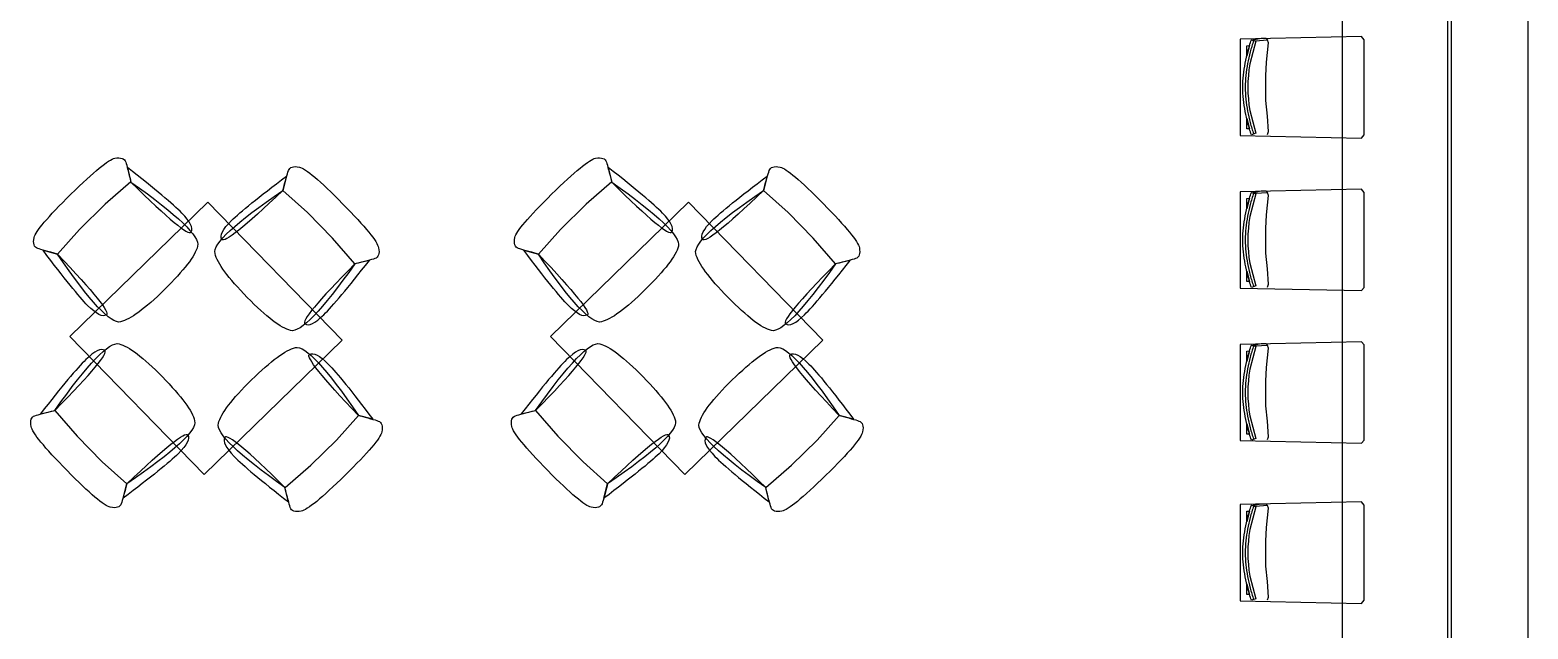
# Model space of a CAD drawing. Extents: x -101 to 1467, y -162 to 1113.
# Drawn here: x 1214.7 to 1467.3, y 546.4 to 647.5 of the extents above; entities that cross this region are included whole.
import ezdxf

# ---------------------------------------------------------------- set-up
doc = ezdxf.new("R2010")
doc.units = 0
doc.layers.add('Oakfire_Kenosha_2019_V3', color=7, linetype='CONTINUOUS')

msp = doc.modelspace()

# ---------------------------------------------------------------- linework, layer by layer
at = {"layer": 'Oakfire_Kenosha_2019_V3', "color": 7}
for points in [[(1454.3, 0.8), (1467.27, 0.8), (1467.27, 834.53), (1454.3, 834.53)], [(1453.72, 300.62), (1435.97, 300.62), (1435.97, 823.91), (1453.72, 823.91)], [(1418.73, 629.67), (1439.19, 629.23), (1439.63, 629.79), (1439.63, 645.81), (1439.19, 646.36), (1418.73, 645.92)], [(1418.73, 629.67), (1439.19, 629.23), (1439.63, 629.79), (1439.63, 645.81), (1439.19, 646.36), (1418.73, 645.92)], [(1419.87, 644.78), (1420.29, 644.81), (1419.87, 643.03)], [(1419.87, 644.78), (1420.29, 644.81), (1419.87, 643.03)], [(1420.57, 645.75), (1422.26, 646.05), (1423.04, 646.05), (1423.34, 645.75), (1421.34, 645.59), (1420.57, 645.75), (1422.26, 646.05), (1423.04, 646.05), (1423.34, 645.75), (1421.34, 645.59)], [(1421.01, 645.67), (1421.01, 645.67)], [(1419.87, 632.54), (1420.29, 630.78), (1419.87, 630.79)], [(1419.87, 632.54), (1420.29, 630.78), (1419.87, 630.79)], [(1418.73, 603.94), (1439.19, 603.5), (1439.63, 604.05), (1439.63, 620.07), (1439.19, 620.63), (1418.73, 620.19)], [(1418.73, 603.94), (1439.19, 603.5), (1439.63, 604.05), (1439.63, 620.07), (1439.19, 620.63), (1418.73, 620.19)], [(1419.87, 619.05), (1420.29, 619.08), (1419.87, 617.3)], [(1419.87, 619.05), (1420.29, 619.08), (1419.87, 617.3)], [(1420.57, 620.01), (1422.26, 620.32), (1423.04, 620.32), (1423.34, 620.01), (1421.34, 619.86), (1420.57, 620.01), (1422.26, 620.32), (1423.04, 620.32), (1423.34, 620.01), (1421.34, 619.86)], [(1421.01, 619.94), (1421.01, 619.94)], [(1267.31, 595.18), (1244.66, 618.41), (1221.43, 595.77), (1244.07, 572.53), (1267.31, 595.18), (1244.66, 618.41), (1221.43, 595.77), (1244.07, 572.53)], [(1348.37, 595.18), (1325.72, 618.41), (1302.48, 595.77), (1325.13, 572.53), (1348.37, 595.18), (1325.72, 618.41), (1302.48, 595.77), (1325.13, 572.53)], [(1419.87, 606.8), (1420.29, 605.05), (1419.87, 605.05)], [(1419.87, 606.8), (1420.29, 605.05), (1419.87, 605.05)], [(1418.73, 578.21), (1439.19, 577.77), (1439.63, 578.32), (1439.63, 594.34), (1439.19, 594.9), (1418.73, 594.45)], [(1418.73, 578.21), (1439.19, 577.77), (1439.63, 578.32), (1439.63, 594.34), (1439.19, 594.9), (1418.73, 594.45)], [(1420.57, 594.28), (1422.26, 594.59), (1423.04, 594.59), (1423.34, 594.28), (1421.34, 594.13), (1420.57, 594.28), (1422.26, 594.59), (1423.04, 594.59), (1423.34, 594.28), (1421.34, 594.13)], [(1421.01, 594.2), (1421.01, 594.2)], [(1419.87, 593.32), (1420.29, 593.35), (1419.87, 591.57)], [(1419.87, 593.32), (1420.29, 593.35), (1419.87, 591.57)], [(1419.87, 581.07), (1420.29, 579.32), (1419.87, 579.32)], [(1419.87, 581.07), (1420.29, 579.32), (1419.87, 579.32)], [(1418.73, 551.19), (1439.19, 550.75), (1439.63, 551.3), (1439.63, 567.32), (1439.19, 567.88), (1418.73, 567.44)], [(1418.73, 551.19), (1439.19, 550.75), (1439.63, 551.3), (1439.63, 567.32), (1439.19, 567.88), (1418.73, 567.44)], [(1419.87, 566.3), (1420.29, 566.33), (1419.87, 564.55)], [(1419.87, 566.3), (1420.29, 566.33), (1419.87, 564.55)], [(1420.57, 567.26), (1422.26, 567.57), (1423.04, 567.57), (1423.34, 567.26), (1421.34, 567.11), (1420.57, 567.26), (1422.26, 567.57), (1423.04, 567.57), (1423.34, 567.26), (1421.34, 567.11)], [(1421.01, 567.18), (1421.01, 567.18)], [(1419.87, 554.05), (1420.29, 552.3), (1419.87, 552.3)], [(1419.87, 554.05), (1420.29, 552.3), (1419.87, 552.3)]]:
    msp.add_lwpolyline(points, close=True, dxfattribs=at)
for points in [[(1421.37, 645.54), (1420.37, 641.72)], [(1420.63, 645.8), (1421.37, 645.54)], [(1423.34, 629.84), (1423.5, 630.31), (1423.34, 632.93), (1423.04, 635.56), (1423.04, 639.72), (1423.19, 642.04), (1423.5, 645.28), (1423.34, 645.75)], [(1420.37, 633.86), (1421.37, 630.03), (1420.63, 629.78)], [(1231.12, 624.26), (1231.72, 621.81)], [(1312.18, 624.26), (1312.77, 621.81)], [(1231.71, 621.82), (1227.39, 618.06)], [(1257.95, 622.82), (1257.32, 620.38)], [(1312.77, 621.82), (1308.45, 618.06)], [(1339.01, 622.82), (1338.38, 620.38)], [(1261.46, 616.67), (1257.33, 620.38)], [(1342.52, 616.67), (1338.39, 620.38)], [(1421.37, 619.81), (1420.37, 615.99)], [(1420.63, 620.06), (1421.37, 619.81)], [(1423.34, 604.11), (1423.5, 604.57), (1423.34, 607.2), (1423.04, 609.82), (1423.04, 613.99), (1423.19, 616.31), (1423.5, 619.55), (1423.34, 620.01)], [(1227.39, 618.06), (1223.06, 613.81)], [(1265.71, 612.34), (1261.46, 616.67)], [(1308.45, 618.06), (1304.12, 613.81)], [(1346.77, 612.34), (1342.52, 616.67)], [(1223.06, 613.81), (1219.35, 609.68)], [(1304.12, 613.81), (1300.41, 609.68)], [(1269.47, 608.02), (1265.71, 612.34)], [(1350.53, 608.02), (1346.77, 612.34)], [(1216.91, 610.3), (1219.35, 609.67)], [(1297.97, 610.3), (1300.41, 609.67)], [(1271.92, 608.61), (1269.46, 608.02)], [(1352.98, 608.61), (1350.52, 608.02)], [(1420.37, 608.12), (1421.37, 604.3), (1420.63, 604.04)], [(1421.37, 594.08), (1420.37, 590.25)], [(1420.63, 594.33), (1421.37, 594.08)], [(1423.34, 578.38), (1423.5, 578.84), (1423.34, 581.47), (1423.04, 584.09), (1423.04, 588.26), (1423.19, 590.57), (1423.5, 593.82), (1423.34, 594.28)], [(1216.44, 582.71), (1218.89, 583.3)], [(1218.88, 583.3), (1222.64, 578.98)], [(1266.35, 578.32), (1270.06, 582.46)], [(1272.5, 581.83), (1270.06, 582.47)], [(1297.49, 582.71), (1299.95, 583.3)], [(1299.94, 583.3), (1303.7, 578.98)], [(1347.4, 578.32), (1351.12, 582.46)], [(1353.56, 581.83), (1351.11, 582.47)], [(1420.37, 582.39), (1421.37, 578.57), (1420.63, 578.31)], [(1222.64, 578.98), (1226.89, 574.65)], [(1303.7, 578.98), (1307.95, 574.65)], [(1262.02, 574.07), (1266.35, 578.32)], [(1343.08, 574.07), (1347.4, 578.32)], [(1226.89, 574.65), (1231.03, 570.94)], [(1257.7, 570.32), (1262.02, 574.07)], [(1307.95, 574.65), (1312.08, 570.94)], [(1338.75, 570.32), (1343.08, 574.07)], [(1230.4, 568.5), (1231.03, 570.94)], [(1311.46, 568.5), (1312.09, 570.94)], [(1258.29, 567.87), (1257.69, 570.32)], [(1339.34, 567.87), (1338.75, 570.32)], [(1421.37, 567.06), (1420.37, 563.23)], [(1420.63, 567.31), (1421.37, 567.06)], [(1423.34, 551.36), (1423.5, 551.82), (1423.34, 554.45), (1423.04, 557.07), (1423.04, 561.24), (1423.19, 563.56), (1423.5, 566.8), (1423.34, 567.26)], [(1420.37, 555.37), (1421.37, 551.55), (1420.63, 551.29)]]:
    msp.add_lwpolyline(points, dxfattribs=at)
for points in [[(1420.04, 643.84), (1420.21, 644.5), (1420.41, 645.15), (1420.63, 645.8)], [(1421.01, 645.67), (1420.79, 645.03), (1420.59, 644.39), (1420.42, 643.74)], [(1419.3, 639.83), (1419.37, 640.5), (1419.47, 641.18), (1419.59, 641.85)], [(1419.59, 641.85), (1419.71, 642.52), (1419.86, 643.18), (1420.04, 643.84)], [(1419.99, 641.78), (1419.87, 641.12), (1419.77, 640.46), (1419.7, 639.79)], [(1420.37, 641.72), (1419.92, 639.1), (1419.92, 636.48), (1420.37, 633.86)], [(1420.42, 643.74), (1420.25, 643.1), (1420.11, 642.44), (1419.99, 641.78)], [(1419.16, 637.79), (1419.18, 638.47), (1419.23, 639.15), (1419.3, 639.83)], [(1419.7, 639.79), (1419.63, 639.13), (1419.58, 638.46), (1419.56, 637.79)], [(1419.3, 635.75), (1419.23, 636.43), (1419.18, 637.11), (1419.16, 637.79)], [(1419.56, 637.79), (1419.58, 637.12), (1419.63, 636.45), (1419.7, 635.78)], [(1419.59, 633.73), (1419.47, 634.4), (1419.37, 635.07), (1419.3, 635.75)], [(1419.7, 635.78), (1419.77, 635.12), (1419.87, 634.45), (1419.99, 633.79)], [(1420.04, 631.73), (1419.86, 632.39), (1419.71, 633.06), (1419.59, 633.73)], [(1419.99, 633.79), (1420.11, 633.13), (1420.25, 632.48), (1420.42, 631.83)], [(1420.63, 629.78), (1420.41, 630.42), (1420.21, 631.07), (1420.04, 631.73)], [(1420.42, 631.83), (1420.59, 631.18), (1420.79, 630.54), (1421.01, 629.91)], [(1221.59, 619.76), (1225.5, 623.6), (1227.97, 625.62), (1228.99, 625.82)], [(1228.99, 625.82), (1230.02, 626.01), (1230.63, 625.8), (1230.83, 625.19)], [(1230.83, 625.19), (1231.03, 624.57), (1231.32, 623.45), (1231.72, 621.81)], [(1240.28, 616.59), (1238.83, 618.07), (1235.78, 620.63), (1231.12, 624.26)], [(1258.27, 623.74), (1258.48, 624.35), (1259.09, 624.55), (1260.11, 624.34)], [(1260.11, 624.34), (1261.13, 624.12), (1263.57, 622.06), (1267.41, 618.14)], [(1302.65, 619.76), (1306.56, 623.6), (1309.03, 625.62), (1310.05, 625.82)], [(1310.05, 625.82), (1311.07, 626.01), (1311.69, 625.8), (1311.88, 625.19)], [(1311.88, 625.19), (1312.08, 624.57), (1312.38, 623.45), (1312.77, 621.81)], [(1321.34, 616.59), (1319.89, 618.07), (1316.83, 620.63), (1312.18, 624.26)], [(1339.33, 623.74), (1339.54, 624.35), (1340.15, 624.55), (1341.17, 624.34)], [(1341.17, 624.34), (1342.19, 624.12), (1344.62, 622.06), (1348.47, 618.14)], [(1231.72, 621.81), (1239.63, 616.22), (1243.38, 612.62), (1242.95, 610.99)], [(1231.72, 621.81), (1238.06, 615.55), (1241.43, 612.74), (1241.85, 613.39)], [(1248.66, 615.31), (1250.14, 616.77), (1253.24, 619.27), (1257.95, 622.82)], [(1257.32, 620.38), (1257.74, 622.01), (1258.06, 623.13), (1258.27, 623.74)], [(1312.77, 621.81), (1320.69, 616.22), (1324.43, 612.62), (1324.01, 610.99)], [(1312.77, 621.81), (1319.12, 615.55), (1322.49, 612.74), (1322.9, 613.39)], [(1329.72, 615.31), (1331.2, 616.77), (1334.3, 619.27), (1339.01, 622.82)], [(1338.38, 620.38), (1338.8, 622.01), (1339.12, 623.13), (1339.33, 623.74)], [(1215.4, 612.46), (1215.61, 613.48), (1217.67, 615.91), (1221.59, 619.76)], [(1245.89, 609.76), (1245.5, 611.4), (1249.31, 614.94), (1257.32, 620.38)], [(1257.32, 620.38), (1250.87, 614.23), (1247.44, 611.48), (1247.04, 612.14)], [(1296.45, 612.46), (1296.67, 613.48), (1298.73, 615.91), (1302.65, 619.76)], [(1326.95, 609.76), (1326.56, 611.4), (1330.36, 614.94), (1338.38, 620.38)], [(1338.38, 620.38), (1331.92, 614.23), (1328.5, 611.48), (1328.1, 612.14)], [(1420.04, 618.11), (1420.21, 618.77), (1420.41, 619.42), (1420.63, 620.06)], [(1421.01, 619.94), (1420.79, 619.3), (1420.59, 618.66), (1420.42, 618.01)], [(1241.85, 613.39), (1242.25, 614.04), (1241.73, 615.1), (1240.28, 616.59)], [(1267.41, 618.14), (1271.25, 614.23), (1273.28, 611.76), (1273.47, 610.74)], [(1322.9, 613.39), (1323.31, 614.04), (1322.79, 615.1), (1321.34, 616.59)], [(1348.47, 618.14), (1352.31, 614.23), (1354.33, 611.76), (1354.53, 610.74)], [(1419.59, 616.12), (1419.71, 616.79), (1419.86, 617.45), (1420.04, 618.11)], [(1420.42, 618.01), (1420.25, 617.36), (1420.11, 616.71), (1419.99, 616.05)], [(1247.04, 612.14), (1246.65, 612.8), (1247.19, 613.85), (1248.66, 615.31)], [(1328.1, 612.14), (1327.7, 612.8), (1328.24, 613.85), (1329.72, 615.31)], [(1419.16, 612.06), (1419.18, 612.74), (1419.23, 613.42), (1419.3, 614.09)], [(1419.3, 614.09), (1419.37, 614.77), (1419.47, 615.45), (1419.59, 616.12)], [(1419.7, 614.06), (1419.63, 613.39), (1419.58, 612.73), (1419.56, 612.05)], [(1419.99, 616.05), (1419.87, 615.39), (1419.77, 614.73), (1419.7, 614.06)], [(1420.37, 615.99), (1419.92, 613.36), (1419.92, 610.74), (1420.37, 608.12)], [(1215.99, 610.62), (1215.38, 610.83), (1215.18, 611.44), (1215.4, 612.46)], [(1297.05, 610.62), (1296.44, 610.83), (1296.24, 611.44), (1296.45, 612.46)], [(1419.3, 610.02), (1419.23, 610.69), (1419.18, 611.37), (1419.16, 612.06)], [(1419.56, 612.05), (1419.58, 611.39), (1419.63, 610.72), (1419.7, 610.05)], [(1219.35, 609.67), (1217.72, 610.09), (1216.6, 610.41), (1215.99, 610.62)], [(1224.42, 601.01), (1222.97, 602.49), (1220.46, 605.59), (1216.91, 610.3)], [(1229.97, 598.24), (1228.34, 597.84), (1224.8, 601.65), (1219.35, 609.67)], [(1219.35, 609.67), (1225.5, 603.21), (1228.25, 599.79), (1227.59, 599.39)], [(1242.95, 610.99), (1242.53, 609.36), (1240.67, 606.92), (1237.37, 603.69)], [(1251.34, 602.36), (1248.1, 605.65), (1246.29, 608.12), (1245.89, 609.76)], [(1272.84, 608.91), (1272.23, 608.71), (1271.1, 608.41), (1269.46, 608.02)], [(1273.47, 610.74), (1273.67, 609.72), (1273.46, 609.1), (1272.84, 608.91)], [(1300.41, 609.67), (1298.78, 610.09), (1297.66, 610.41), (1297.05, 610.62)], [(1305.48, 601.01), (1304.02, 602.49), (1301.52, 605.59), (1297.97, 610.3)], [(1311.03, 598.24), (1309.39, 597.84), (1305.85, 601.65), (1300.41, 609.67)], [(1300.41, 609.67), (1306.56, 603.21), (1309.31, 599.79), (1308.65, 599.39)], [(1324.01, 610.99), (1323.59, 609.36), (1321.73, 606.92), (1318.43, 603.69)], [(1332.4, 602.36), (1329.16, 605.65), (1327.34, 608.12), (1326.95, 609.76)], [(1353.9, 608.91), (1353.28, 608.71), (1352.16, 608.41), (1350.52, 608.02)], [(1354.53, 610.74), (1354.72, 609.72), (1354.51, 609.1), (1353.9, 608.91)], [(1419.59, 607.99), (1419.47, 608.66), (1419.37, 609.34), (1419.3, 610.02)], [(1419.7, 610.05), (1419.77, 609.38), (1419.87, 608.72), (1419.99, 608.06)], [(1269.46, 608.02), (1263.88, 600.1), (1260.27, 596.36), (1258.64, 596.78)], [(1269.46, 608.02), (1263.2, 601.67), (1260.39, 598.3), (1261.04, 597.89)], [(1264.24, 599.45), (1265.72, 600.9), (1268.28, 603.95), (1271.92, 608.61)], [(1350.52, 608.02), (1344.94, 600.1), (1341.33, 596.36), (1339.7, 596.78)], [(1350.52, 608.02), (1344.26, 601.67), (1341.45, 598.3), (1342.1, 597.89)], [(1345.3, 599.45), (1346.78, 600.9), (1349.34, 603.95), (1352.98, 608.61)], [(1420.04, 606), (1419.86, 606.66), (1419.71, 607.32), (1419.59, 607.99)], [(1419.99, 608.06), (1420.11, 607.4), (1420.25, 606.75), (1420.42, 606.1)], [(1237.37, 603.69), (1234.08, 600.45), (1231.61, 598.63), (1229.97, 598.24)], [(1318.43, 603.69), (1315.14, 600.45), (1312.67, 598.63), (1311.03, 598.24)], [(1420.63, 604.04), (1420.41, 604.69), (1420.21, 605.34), (1420.04, 606)], [(1420.42, 606.1), (1420.59, 605.45), (1420.79, 604.81), (1421.01, 604.18)], [(1258.64, 596.78), (1257.01, 597.2), (1254.58, 599.06), (1251.34, 602.36)], [(1339.7, 596.78), (1338.07, 597.2), (1335.64, 599.06), (1332.4, 602.36)], [(1227.59, 599.39), (1226.94, 598.99), (1225.88, 599.53), (1224.42, 601.01)], [(1261.04, 597.89), (1261.69, 597.48), (1262.76, 598), (1264.24, 599.45)], [(1308.65, 599.39), (1307.99, 598.99), (1306.94, 599.53), (1305.48, 601.01)], [(1342.1, 597.89), (1342.75, 597.48), (1343.81, 598), (1345.3, 599.45)], [(1218.89, 583.3), (1224.48, 591.22), (1228.08, 594.97), (1229.71, 594.54)], [(1227.31, 593.44), (1226.66, 593.84), (1225.6, 593.32), (1224.11, 591.87)], [(1229.71, 594.54), (1231.34, 594.12), (1233.78, 592.26), (1237.02, 588.96)], [(1252.04, 588.45), (1255.33, 591.68), (1257.8, 593.5), (1259.44, 593.89)], [(1259.44, 593.89), (1261.07, 594.29), (1264.61, 590.48), (1270.06, 582.47)], [(1299.95, 583.3), (1305.53, 591.22), (1309.14, 594.97), (1310.77, 594.54)], [(1308.37, 593.44), (1307.72, 593.84), (1306.66, 593.32), (1305.17, 591.87)], [(1310.77, 594.54), (1312.4, 594.12), (1314.84, 592.26), (1318.07, 588.96)], [(1333.09, 588.45), (1336.39, 591.68), (1338.86, 593.5), (1340.49, 593.89)], [(1340.49, 593.89), (1342.13, 594.29), (1345.67, 590.48), (1351.11, 582.47)], [(1420.04, 592.38), (1420.21, 593.04), (1420.41, 593.69), (1420.63, 594.33)], [(1421.01, 594.2), (1420.79, 593.57), (1420.59, 592.93), (1420.42, 592.28)], [(1224.11, 591.87), (1222.63, 590.42), (1220.07, 587.37), (1216.44, 582.71)], [(1218.89, 583.3), (1225.16, 589.65), (1227.96, 593.02), (1227.31, 593.44)], [(1270.06, 582.47), (1263.91, 588.92), (1261.16, 592.35), (1261.82, 592.74)], [(1261.82, 592.74), (1262.47, 593.14), (1263.53, 592.6), (1264.99, 591.12)], [(1264.99, 591.12), (1266.44, 589.64), (1268.95, 586.55), (1272.5, 581.83)], [(1305.17, 591.87), (1303.69, 590.42), (1301.13, 587.37), (1297.49, 582.71)], [(1299.95, 583.3), (1306.21, 589.65), (1309.02, 593.02), (1308.37, 593.44)], [(1351.11, 582.47), (1344.96, 588.92), (1342.22, 592.35), (1342.87, 592.74)], [(1342.87, 592.74), (1343.53, 593.14), (1344.59, 592.6), (1346.04, 591.12)], [(1346.04, 591.12), (1347.5, 589.64), (1350.01, 586.55), (1353.56, 581.83)], [(1419.59, 590.38), (1419.71, 591.05), (1419.86, 591.72), (1420.04, 592.38)], [(1420.42, 592.28), (1420.25, 591.63), (1420.11, 590.98), (1419.99, 590.32)], [(1237.02, 588.96), (1240.25, 585.67), (1242.07, 583.2), (1242.46, 581.56)], [(1318.07, 588.96), (1321.31, 585.67), (1323.13, 583.2), (1323.52, 581.56)], [(1419.3, 588.36), (1419.37, 589.04), (1419.47, 589.71), (1419.59, 590.38)], [(1419.99, 590.32), (1419.87, 589.66), (1419.77, 588.99), (1419.7, 588.33)], [(1420.37, 590.25), (1419.92, 587.63), (1419.92, 585.01), (1420.37, 582.39)], [(1246.46, 581.15), (1246.88, 582.78), (1248.74, 585.21), (1252.04, 588.45)], [(1327.51, 581.15), (1327.94, 582.78), (1329.8, 585.21), (1333.09, 588.45)], [(1419.16, 586.32), (1419.18, 587), (1419.23, 587.68), (1419.3, 588.36)], [(1419.3, 584.28), (1419.23, 584.96), (1419.18, 585.64), (1419.16, 586.32)], [(1419.7, 588.33), (1419.63, 587.66), (1419.58, 586.99), (1419.56, 586.32)], [(1419.56, 586.32), (1419.58, 585.65), (1419.63, 584.98), (1419.7, 584.32)], [(1419.59, 582.26), (1419.47, 582.93), (1419.37, 583.61), (1419.3, 584.28)], [(1419.7, 584.32), (1419.77, 583.65), (1419.87, 582.99), (1419.99, 582.33)], [(1214.89, 580.58), (1214.69, 581.61), (1214.9, 582.22), (1215.52, 582.42)], [(1215.52, 582.42), (1216.13, 582.62), (1217.26, 582.91), (1218.89, 583.3)], [(1242.46, 581.56), (1242.86, 579.93), (1239.05, 576.39), (1231.03, 570.94)], [(1257.69, 570.32), (1249.78, 575.91), (1246.03, 579.51), (1246.46, 581.15)], [(1270.06, 582.47), (1271.69, 582.04), (1272.81, 581.73), (1273.42, 581.52)], [(1273.42, 581.52), (1274.03, 581.31), (1274.23, 580.69), (1274.01, 579.67)], [(1295.94, 580.58), (1295.75, 581.61), (1295.96, 582.22), (1296.57, 582.42)], [(1296.57, 582.42), (1297.19, 582.62), (1298.31, 582.91), (1299.95, 583.3)], [(1323.52, 581.56), (1323.91, 579.93), (1320.11, 576.39), (1312.09, 570.94)], [(1338.75, 570.32), (1330.84, 575.91), (1327.09, 579.51), (1327.51, 581.15)], [(1351.11, 582.47), (1352.74, 582.04), (1353.86, 581.73), (1354.47, 581.52)], [(1354.47, 581.52), (1355.08, 581.31), (1355.28, 580.69), (1355.07, 579.67)], [(1420.04, 580.27), (1419.86, 580.93), (1419.71, 581.59), (1419.59, 582.26)], [(1419.99, 582.33), (1420.11, 581.67), (1420.25, 581.01), (1420.42, 580.37)], [(1220.95, 573.18), (1217.1, 577.09), (1215.08, 579.56), (1214.89, 580.58)], [(1231.03, 570.94), (1237.49, 577.09), (1240.91, 579.84), (1241.31, 579.18)], [(1241.31, 579.18), (1241.71, 578.53), (1241.17, 577.47), (1239.69, 576.01)], [(1247.56, 578.75), (1247.16, 578.1), (1247.68, 577.03), (1249.13, 575.55)], [(1257.69, 570.32), (1251.35, 576.59), (1247.97, 579.39), (1247.56, 578.75)], [(1274.01, 579.67), (1273.8, 578.65), (1271.73, 576.22), (1267.82, 572.38)], [(1302, 573.18), (1298.16, 577.09), (1296.14, 579.56), (1295.94, 580.58)], [(1312.09, 570.94), (1318.55, 577.09), (1321.97, 579.84), (1322.37, 579.18)], [(1322.37, 579.18), (1322.77, 578.53), (1322.23, 577.47), (1320.75, 576.01)], [(1328.62, 578.75), (1328.21, 578.1), (1328.73, 577.03), (1330.19, 575.55)], [(1338.75, 570.32), (1332.41, 576.59), (1329.03, 579.39), (1328.62, 578.75)], [(1355.07, 579.67), (1354.86, 578.65), (1352.79, 576.22), (1348.88, 572.38)], [(1420.63, 578.31), (1420.41, 578.96), (1420.21, 579.61), (1420.04, 580.27)], [(1420.42, 580.37), (1420.59, 579.72), (1420.79, 579.08), (1421.01, 578.44)], [(1239.69, 576.01), (1238.21, 574.56), (1235.12, 572.05), (1230.4, 568.5)], [(1320.75, 576.01), (1319.27, 574.56), (1316.17, 572.05), (1311.46, 568.5)], [(1249.13, 575.55), (1250.58, 574.06), (1253.63, 571.5), (1258.29, 567.87)], [(1330.19, 575.55), (1331.64, 574.06), (1334.69, 571.5), (1339.34, 567.87)], [(1228.24, 566.99), (1227.22, 567.2), (1224.79, 569.26), (1220.95, 573.18)], [(1231.03, 570.94), (1230.61, 569.31), (1230.29, 568.19), (1230.09, 567.58)], [(1267.82, 572.38), (1263.91, 568.53), (1261.44, 566.51), (1260.42, 566.32)], [(1309.3, 566.99), (1308.28, 567.2), (1305.85, 569.26), (1302, 573.18)], [(1312.09, 570.94), (1311.67, 569.31), (1311.35, 568.19), (1311.14, 567.58)], [(1348.88, 572.38), (1344.96, 568.53), (1342.5, 566.51), (1341.47, 566.32)], [(1258.58, 566.95), (1258.38, 567.56), (1258.09, 568.69), (1257.69, 570.32)], [(1339.64, 566.95), (1339.44, 567.56), (1339.15, 568.69), (1338.75, 570.32)], [(1230.09, 567.58), (1229.87, 566.97), (1229.26, 566.77), (1228.24, 566.99)], [(1260.42, 566.32), (1259.39, 566.12), (1258.78, 566.33), (1258.58, 566.95)], [(1311.14, 567.58), (1310.93, 566.97), (1310.32, 566.77), (1309.3, 566.99)], [(1341.47, 566.32), (1340.45, 566.12), (1339.84, 566.33), (1339.64, 566.95)], [(1420.04, 565.36), (1420.21, 566.02), (1420.41, 566.67), (1420.63, 567.31)], [(1421.01, 567.18), (1420.79, 566.55), (1420.59, 565.91), (1420.42, 565.26)], [(1419.3, 561.34), (1419.37, 562.02), (1419.47, 562.69), (1419.59, 563.36)], [(1419.59, 563.36), (1419.71, 564.03), (1419.86, 564.7), (1420.04, 565.36)], [(1419.99, 563.3), (1419.87, 562.64), (1419.77, 561.97), (1419.7, 561.31)], [(1420.42, 565.26), (1420.25, 564.61), (1420.11, 563.96), (1419.99, 563.3)], [(1419.16, 559.3), (1419.18, 559.98), (1419.23, 560.66), (1419.3, 561.34)], [(1419.7, 561.31), (1419.63, 560.64), (1419.58, 559.97), (1419.56, 559.3)], [(1420.37, 563.23), (1419.92, 560.61), (1419.92, 557.99), (1420.37, 555.37)], [(1419.3, 557.27), (1419.23, 557.94), (1419.18, 558.62), (1419.16, 559.3)], [(1419.56, 559.3), (1419.58, 558.63), (1419.63, 557.97), (1419.7, 557.3)], [(1419.59, 555.24), (1419.47, 555.91), (1419.37, 556.59), (1419.3, 557.27)], [(1419.7, 557.3), (1419.77, 556.63), (1419.87, 555.97), (1419.99, 555.31)], [(1420.04, 553.25), (1419.86, 553.91), (1419.71, 554.57), (1419.59, 555.24)], [(1419.99, 555.31), (1420.11, 554.65), (1420.25, 554), (1420.42, 553.35)], [(1420.63, 551.29), (1420.41, 551.94), (1420.21, 552.59), (1420.04, 553.25)], [(1420.42, 553.35), (1420.59, 552.7), (1420.79, 552.06), (1421.01, 551.42)]]:
    msp.add_open_spline(points, degree=3, dxfattribs=at)

doc.saveas('drawing.dxf')
